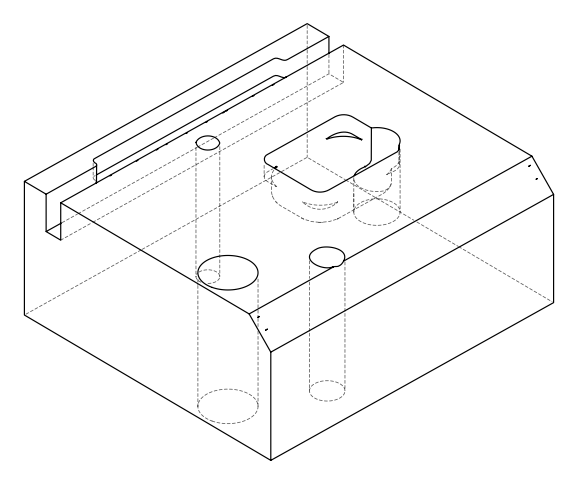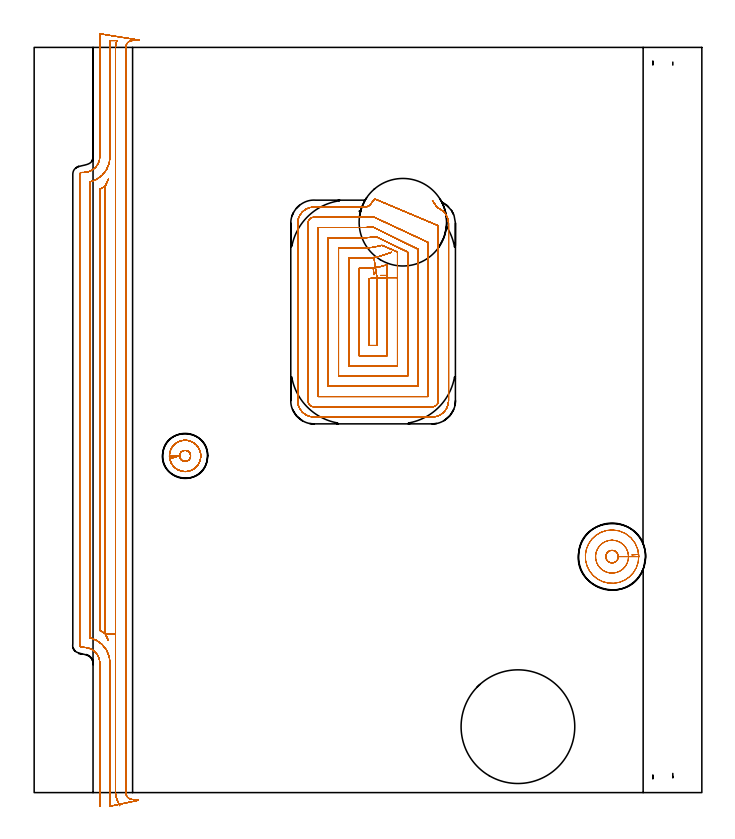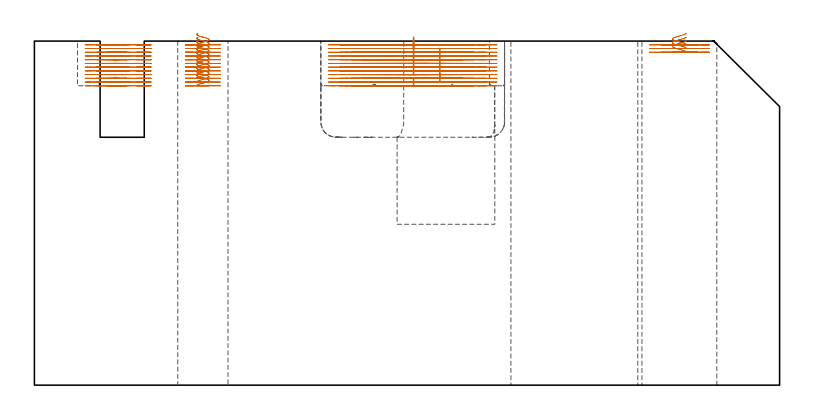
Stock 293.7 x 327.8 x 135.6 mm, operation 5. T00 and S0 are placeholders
(PLAN: 17 operations, 15 tool changes, 131.6 min)
(1 INDEXABLE_INSERT_DRILL_THROUGH_HOLE_FROM_SOLID | STEP1HOLE | NXT0302_038 | 0.56 min | 266182 mm3)
(2 INDEXABLE_INSERT_DRILL_BLIND_HOLE_FROM_SOLID | STEP1POCKET | NXT0302_021 | 0.3 min | 35270 mm3)
(3 DRILL_TO_ENLARGE_BLIND_HOLE | STEP1POCKET | UGT0301_384 | 0.3 min | 48747 mm3)
(4 AREA_MILL | FG_CHAMFER_SURFACE | UGT0205_001 | 26.49 min | 109103 mm3)
(5 MILL_OPEN_POCKET | POCKET_OPEN | UGT0201_014 | Follow Part, ap 1.5, ae 75% | 89.9 min | 258821 mm3)
(6 MILL_RECTANGULAR_POCKET | POCKET_RECTANGULAR_STRAIGHT | UGT0201_021 | Follow Part, ap 12.5, ae 75% | 1.51 min | 114000 mm3)
(7 MILL_RECTANGULAR_SLOT | SLOT_RECTANGULAR | NXT0201_012 | Follow Part, ap 4, ae 75% | 8.81 min | 115788 mm3)
(8 SPOT_DRILL | STEP1HOLE_1 | NXT0321_9005460120000 | 0.05 min | 0 mm3)
(9 SPOT_DRILL_1 | STEP1HOLE_2 | NXT0321_9005460120000 | 0.05 min | 0 mm3)
(10 DRILL_BLIND_HOLE_INTO_CENTER | STEP1HOLE_1 | UGT0301_196 | 0.06 min | 0 mm3)
(11 GUN_DRILL_THROUGH_HOLE | STEP1HOLE_1 | UGT0307_003 | 0.62 min | 4501 mm3)
(12 SPADE_DRILL_TO_ENLARGE_THROUGH_HOLE | STEP1HOLE_1 | UGT0306_009 | 0.57 min | 27172 mm3)
(13 DRILL_TO_ENLARGE_THROUGH_HOLE | STEP1HOLE_1 | UGT0301_394 | 0.59 min | 48967 mm3)
(14 DRILL_BLIND_HOLE_INTO_CENTER_1 | STEP1HOLE_2 | NXT0301_023 | 0.04 min | 0 mm3)
(15 GUN_DRILL_THROUGH_HOLE_1 | STEP1HOLE_2 | UGT0307_001 | 0.6 min | 2278 mm3)
(16 SPADE_DRILL_TO_ENLARGE_THROUGH_HOLE_1 | STEP1HOLE_2 | UGT0306_003 | 0.57 min | 12186 mm3)
(17 DRILL_TO_ENLARGE_THROUGH_HOLE_1 | STEP1HOLE_2 | UGT0301_264 | 0.58 min | 21822 mm3)
(TOOL NXT0302_038 | Index. Insert Drill 50mm [880-D5000L50-04] | D50 PA176 FL200 Z2)
(TOOL NXT0302_021 | Index. Insert Drill 25mm [880-D2500L25-05] | D25 PA176 FL125 Z2)
(TOOL UGT0301_384 | Twist Drill Flat Bottom 38.5 mm | D38.5 PA180 FL175 Z2)
(TOOL UGT0205_001 | Chamfer Mill 20 x 3 x 45 deg. | D20 FL50 Z2)
(TOOL UGT0201_014 | End mill 6 mm | D6 FL24 Z4)
(TOOL UGT0201_021 | End Mill 50 mm R6 | D50 R6 FL50 Z4)
(TOOL NXT0201_012 | ENDMILL 16mm [2P460-1600-NA 1630] | D16 FL38 Z6)
(TOOL NXT0321_9005460120000 | NC Spot Drill, 142deg, 12mm, Carbide, Uncoated | D12 PA142 FL30 Z2)
(TOOL UGT0301_196 | Twist Drill 7.7 mm | D7.7 PA118 FL73 Z2)
(TOOL UGT0307_003 | Gun Drill 7 mm | D7 PA130 FL24 Z1)
(TOOL UGT0306_009 | Spade Drill 18.5mm | D18.5 PA132 FL10 Z2)
(TOOL UGT0301_394 | Twist Drill 29.5 mm | D29.5 PA118 FL165 Z2)
(TOOL NXT0301_023 | Carbide Drill 5.2mm [860.1-0520-016A1-MM 2214] | D5.2 PA140 FL28 Z2)
(TOOL UGT0307_001 | Gun Drill 5 mm | D5 PA130 FL24 Z1)
(TOOL UGT0306_003 | Spade Drill 12.5mm | D12.5 PA132 FL10 Z2)
(TOOL UGT0301_264 | Twist Drill 19.8 mm | D19.8 PA118 FL140 Z2)
(OP 5 MILL_OPEN_POCKET, part 1 of 2)
G17 G21 G94 G90
T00 M6
G54
G17 G0 G90 X37.626 Y-5.75 S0 M3
G43 Z145.6 H0
Z134.133
G94 G1 X36.426 Y-3. F250.
G2 X35.8 Y0. R7.5 F500.
G1 Y69.848
X31.3
Y266.852
X32.633 Y269.794
X31.3 Y266.852
G2 X29. Y265.462 R16.
G1 Y71.238
G2 X31.3 Y69.848 R16.
G1 X32.633 Y66.906
X31.3 Y69.848
X35.8
Y327.8
G2 X36.426 Y330.8 R7.5
G1 X33.4
Y279.8
G2 X24.5 Y268.598 R11.5
G1 Y68.102
G2 X33.4 Y56.9 R11.5
G1 Y-3.
Y-6. F250.
X45.847 Y-3.393
X42.877 Y-2.97
G2 X40.3 Y0. R3. F500.
G1 Y327.8
G2 X43.055 Y330.79 R3.
G1 X46.045 Y331.035 F250.
X28.9 Y333.8
Y330.8
Y279.8 F500.
G2 X21.9 Y272.8 R7.
G1 X21.
G3 X20. Y271.8 R1.
G1 Y64.9
G3 X21. Y63.9 R1.
G1 X21.9
G2 X28.9 Y56.9 R7.
G1 Y-3.
Y-6. F250.
G0 X37.626 Y-5.75 Z132.667
G1 X36.426 Y-3.
G2 X35.8 Y0. R7.5 F500.
G1 Y69.848
X31.3
Y266.852
X32.633 Y269.794
X31.3 Y266.852
G2 X29. Y265.462 R16.
G1 Y71.238
G2 X31.3 Y69.848 R16.
G1 X32.633 Y66.906
X31.3 Y69.848
X35.8
Y327.8
G2 X36.426 Y330.8 R7.5
G1 X33.4
Y279.8
G2 X24.5 Y268.598 R11.5
G1 Y68.102
G2 X33.4 Y56.9 R11.5
G1 Y-3.
Y-6. F250.
X45.847 Y-3.393
X42.877 Y-2.97
G2 X40.3 Y0. R3. F500.
G1 Y327.8
G2 X43.055 Y330.79 R3.
G1 X46.045 Y331.035 F250.
X28.9 Y333.8
Y330.8
Y279.8 F500.
G2 X21.9 Y272.8 R7.
G1 X21.
G3 X20. Y271.8 R1.
G1 Y64.9
G3 X21. Y63.9 R1.
G1 X21.9
G2 X28.9 Y56.9 R7.
G1 Y-3.
Y-6. F250.
G0 X37.626 Y-5.75 Z131.2
G1 X36.426 Y-3.
G2 X35.8 Y0. R7.5 F500.
G1 Y69.848
X31.3
Y266.852
X32.633 Y269.794
X31.3 Y266.852
G2 X29. Y265.462 R16.
G1 Y71.238
G2 X31.3 Y69.848 R16.
G1 X32.633 Y66.906
X31.3 Y69.848
X35.8
Y327.8
G2 X36.426 Y330.8 R7.5
G1 X33.4
Y279.8
G2 X24.5 Y268.598 R11.5
G1 Y68.102
G2 X33.4 Y56.9 R11.5
G1 Y-3.
Y-6. F250.
X45.847 Y-3.393
X42.877 Y-2.97
G2 X40.3 Y0. R3. F500.
G1 Y327.8
G2 X43.055 Y330.79 R3.
G1 X46.045 Y331.035 F250.
X28.9 Y333.8
Y330.8
Y279.8 F500.
G2 X21.9 Y272.8 R7.
G1 X21.
G3 X20. Y271.8 R1.
G1 Y64.9
G3 X21. Y63.9 R1.
G1 X21.9
G2 X28.9 Y56.9 R7.
G1 Y-3.
Y-6. F250.
G0 X37.626 Y-5.75 Z129.733
G1 X36.426 Y-3.
G2 X35.8 Y0. R7.5 F500.
G1 Y69.848
X31.3
Y266.852
X32.633 Y269.794
X31.3 Y266.852
G2 X29. Y265.462 R16.
G1 Y71.238
G2 X31.3 Y69.848 R16.
G1 X32.633 Y66.906
X31.3 Y69.848
X35.8
Y327.8
G2 X36.426 Y330.8 R7.5
G1 X33.4
Y279.8
G2 X24.5 Y268.598 R11.5
G1 Y68.102
G2 X33.4 Y56.9 R11.5
G1 Y-3.
Y-6. F250.
X45.847 Y-3.393
X42.877 Y-2.97
G2 X40.3 Y0. R3. F500.
G1 Y327.8
G2 X43.055 Y330.79 R3.
G1 X46.045 Y331.035 F250.
X28.9 Y333.8
Y330.8
Y279.8 F500.
G2 X21.9 Y272.8 R7.
G1 X21.
G3 X20. Y271.8 R1.
G1 Y64.9
G3 X21. Y63.9 R1.
G1 X21.9
G2 X28.9 Y56.9 R7.
G1 Y-3.
Y-6. F250.
G0 X37.626 Y-5.75 Z128.267
G1 X36.426 Y-3.
G2 X35.8 Y0. R7.5 F500.
G1 Y69.848
X31.3
Y266.852
X32.633 Y269.794
X31.3 Y266.852
G2 X29. Y265.462 R16.
G1 Y71.238
G2 X31.3 Y69.848 R16.
G1 X32.633 Y66.906
X31.3 Y69.848
X35.8
Y327.8
G2 X36.426 Y330.8 R7.5
G1 X33.4
Y279.8
G2 X24.5 Y268.598 R11.5
G1 Y68.102
G2 X33.4 Y56.9 R11.5
G1 Y-3.
Y-6. F250.
X45.847 Y-3.393
X42.877 Y-2.97
G2 X40.3 Y0. R3. F500.
G1 Y327.8
G2 X43.055 Y330.79 R3.
G1 X46.045 Y331.035 F250.
X28.9 Y333.8
Y330.8
Y279.8 F500.
G2 X21.9 Y272.8 R7.
G1 X21.
G3 X20. Y271.8 R1.
G1 Y64.9
G3 X21. Y63.9 R1.
G1 X21.9
G2 X28.9 Y56.9 R7.
G1 Y-3.
Y-6. F250.
G0 X37.626 Y-5.75 Z126.8
G1 X36.426 Y-3.
G2 X35.8 Y0. R7.5 F500.
G1 Y69.848
X31.3
Y266.852
X32.633 Y269.794
X31.3 Y266.852
G2 X29. Y265.462 R16.
G1 Y71.238
G2 X31.3 Y69.848 R16.
G1 X32.633 Y66.906
X31.3 Y69.848
X35.8
Y327.8
G2 X36.426 Y330.8 R7.5
G1 X33.4
Y279.8
G2 X24.5 Y268.598 R11.5
G1 Y68.102
G2 X33.4 Y56.9 R11.5
G1 Y-3.
Y-6. F250.
X45.847 Y-3.393
X42.877 Y-2.97
G2 X40.3 Y0. R3. F500.
G1 Y327.8
G2 X43.055 Y330.79 R3.
G1 X46.045 Y331.035 F250.
X28.9 Y333.8
Y330.8
Y279.8 F500.
G2 X21.9 Y272.8 R7.
G1 X21.
G3 X20. Y271.8 R1.
G1 Y64.9
G3 X21. Y63.9 R1.
G1 X21.9
G2 X28.9 Y56.9 R7.
G1 Y-3.
Y-6. F250.
G0 X37.626 Y-5.75 Z125.333
G1 X36.426 Y-3.
G2 X35.8 Y0. R7.5 F500.
G1 Y69.848
X31.3
Y266.852
X32.633 Y269.794
X31.3 Y266.852
G2 X29. Y265.462 R16.
G1 Y71.238
G2 X31.3 Y69.848 R16.
G1 X32.633 Y66.906
X31.3 Y69.848
X35.8
Y327.8
G2 X36.426 Y330.8 R7.5
G1 X33.4
Y279.8
G2 X24.5 Y268.598 R11.5
G1 Y68.102
G2 X33.4 Y56.9 R11.5
G1 Y-3.
Y-6. F250.
X45.847 Y-3.393
X42.877 Y-2.97
G2 X40.3 Y0. R3. F500.
G1 Y327.8
G2 X43.055 Y330.79 R3.
G1 X46.045 Y331.035 F250.
X28.9 Y333.8
Y330.8
Y279.8 F500.
G2 X21.9 Y272.8 R7.
G1 X21.
G3 X20. Y271.8 R1.
G1 Y64.9
G3 X21. Y63.9 R1.
G1 X21.9
G2 X28.9 Y56.9 R7.
G1 Y-3.
Y-6. F250.
G0 X37.626 Y-5.75 Z123.867
G1 X36.426 Y-3.
G2 X35.8 Y0. R7.5 F500.
G1 Y69.848
X31.3
Y266.852
X32.633 Y269.794
X31.3 Y266.852
G2 X29. Y265.462 R16.
G1 Y71.238
G2 X31.3 Y69.848 R16.
G1 X32.633 Y66.906
X31.3 Y69.848
X35.8
Y327.8
G2 X36.426 Y330.8 R7.5
G1 X33.4
Y279.8
G2 X24.5 Y268.598 R11.5
G1 Y68.102
G2 X33.4 Y56.9 R11.5
G1 Y-3.
Y-6. F250.
X45.847 Y-3.393
X42.877 Y-2.97
G2 X40.3 Y0. R3. F500.
G1 Y327.8
G2 X43.055 Y330.79 R3.
G1 X46.045 Y331.035 F250.
X28.9 Y333.8
Y330.8
Y279.8 F500.
G2 X21.9 Y272.8 R7.
G1 X21.
G3 X20. Y271.8 R1.
G1 Y64.9
G3 X21. Y63.9 R1.
G1 X21.9
G2 X28.9 Y56.9 R7.
G1 Y-3.
Y-6. F250.
G0 X37.626 Y-5.75 Z122.4
G1 X36.426 Y-3.
G2 X35.8 Y0. R7.5 F500.
G1 Y69.848
X31.3
Y266.852
X32.633 Y269.794
X31.3 Y266.852
G2 X29. Y265.462 R16.
G1 Y71.238
G2 X31.3 Y69.848 R16.
G1 X32.633 Y66.906
X31.3 Y69.848
X35.8
Y327.8
G2 X36.426 Y330.8 R7.5
G1 X33.4
Y279.8
G2 X24.5 Y268.598 R11.5
G1 Y68.102
G2 X33.4 Y56.9 R11.5
G1 Y-3.
Y-6. F250.
X45.847 Y-3.393
X42.877 Y-2.97
G2 X40.3 Y0. R3. F500.
G1 Y327.8
G2 X43.055 Y330.79 R3.
G1 X46.045 Y331.035 F250.
X28.9 Y333.8
Y330.8
Y279.8 F500.
G2 X21.9 Y272.8 R7.
G1 X21.
G3 X20. Y271.8 R1.
G1 Y64.9
G3 X21. Y63.9 R1.
G1 X21.9
G2 X28.9 Y56.9 R7.
G1 Y-3.
Y-6. F250.
G0 X37.626 Y-5.75 Z120.933
G1 X36.426 Y-3.
G2 X35.8 Y0. R7.5 F500.
G1 Y69.848
X31.3
Y266.852
X32.633 Y269.794
X31.3 Y266.852
G2 X29. Y265.462 R16.
G1 Y71.238
G2 X31.3 Y69.848 R16.
G1 X32.633 Y66.906
X31.3 Y69.848
X35.8
Y327.8
G2 X36.426 Y330.8 R7.5
G1 X33.4
Y279.8
G2 X24.5 Y268.598 R11.5
G1 Y68.102
G2 X33.4 Y56.9 R11.5
G1 Y-3.
Y-6. F250.
X45.847 Y-3.393
X42.877 Y-2.97
G2 X40.3 Y0. R3. F500.
G1 Y327.8
G2 X43.055 Y330.79 R3.
G1 X46.045 Y331.035 F250.
X28.9 Y333.8
Y330.8
Y279.8 F500.
G2 X21.9 Y272.8 R7.
G1 X21.
G3 X20. Y271.8 R1.
G1 Y64.9
G3 X21. Y63.9 R1.
G1 X21.9
G2 X28.9 Y56.9 R7.
G1 Y-3.
Y-6. F250.
G0 X37.626 Y-5.75 Z119.467
G1 X36.426 Y-3.
G2 X35.8 Y0. R7.5 F500.
G1 Y69.848
X31.3
Y266.852
X32.633 Y269.794
X31.3 Y266.852
G2 X29. Y265.462 R16.
G1 Y71.238
G2 X31.3 Y69.848 R16.
G1 X32.633 Y66.906
X31.3 Y69.848
X35.8
Y327.8
G2 X36.426 Y330.8 R7.5
G1 X33.4
Y279.8
G2 X24.5 Y268.598 R11.5
G1 Y68.102
G2 X33.4 Y56.9 R11.5
G1 Y-3.
Y-6. F250.
X45.847 Y-3.393
X42.877 Y-2.97
G2 X40.3 Y0. R3. F500.
G1 Y327.8
G2 X43.055 Y330.79 R3.
G1 X46.045 Y331.035 F250.
X28.9 Y333.8
Y330.8
Y279.8 F500.
G2 X21.9 Y272.8 R7.
G1 X21.
G3 X20. Y271.8 R1.
G1 Y64.9
G3 X21. Y63.9 R1.
G1 X21.9
G2 X28.9 Y56.9 R7.
G1 Y-3.
Y-6. F250.
G0 X37.626 Y-5.75 Z118.
G1 X36.426 Y-3.
G2 X35.8 Y0. R7.5 F500.
G1 Y69.848
X31.3
Y266.852
X32.633 Y269.794
X31.3 Y266.852
G2 X29. Y265.462 R16.
G1 Y71.238
G2 X31.3 Y69.848 R16.
G1 X32.633 Y66.906
X31.3 Y69.848
X35.8
Y327.8
G2 X36.426 Y330.8 R7.5
G1 X33.4
Y279.8
G2 X24.5 Y268.598 R11.5
G1 Y68.102
G2 X33.4 Y56.9 R11.5
G1 Y-3.
Y-6. F250.
X45.847 Y-3.393
X42.877 Y-2.97
G2 X40.3 Y0. R3. F500.
G1 Y327.8
G2 X43.055 Y330.79 R3.
G1 X46.045 Y331.035 F250.
X28.9 Y333.8
Y330.8
Y279.8 F500.
G2 X21.9 Y272.8 R7.
G1 X21.
G3 X20. Y271.8 R1.
G1 Y64.9
G3 X21. Y63.9 R1.
G1 X21.9
G2 X28.9 Y56.9 R7.
G1 Y-3.
Y-6. F250.
G0 Z145.6
X64.492 Y149.546
Z138.6
G1 X64.35 Y149.368 Z138.539
X64.114 Y148.864 Z138.39
X64. Y148.319 Z138.241
Y147.881 Z138.123
X64.114 Y147.336 Z137.974
X64.35 Y146.832 Z137.825
X64.696 Y146.396 Z137.676
X65.132 Y146.05 Z137.527
X65.636 Y145.814 Z137.378
X66.181 Y145.7 Z137.229
X66.4 Z137.17
X66.619 Z137.111
X67.164 Y145.814 Z136.962
X67.668 Y146.05 Z136.813
X68.104 Y146.396 Z136.664
X68.45 Y146.832 Z136.515
X68.686 Y147.336 Z136.366
X68.8 Y147.881 Z136.216
Y148.319 Z136.099
X68.686 Y148.864 Z135.95
X68.45 Y149.368 Z135.801
X68.104 Y149.804 Z135.652
X67.668 Y150.15 Z135.502
X67.164 Y150.386 Z135.353
X66.619 Y150.5 Z135.204
X66.181 Z135.087
X65.636 Y150.386 Z134.938
X65.132 Y150.15 Z134.788
X64.696 Y149.804 Z134.639
X64.35 Y149.368 Z134.49
X64.114 Y148.864 Z134.341
X64. Y148.319 Z134.192
Y148.1 Z134.133
G3 X66.4 Y145.7 R2.4 F500.
X64. Y148.1 R-2.4
G1 X59.5
G3 X66.4 Y141.2 R6.9
X59.5 Y148.1 R-6.9
X59.572 Y147.103 R6.9
G1 X62.541 Y147.537 F250.
G0 X64.492 Y149.546 Z137.133
G1 X64.35 Y149.368 Z137.072
X64.114 Y148.864 Z136.923
X64. Y148.319 Z136.774
Y147.881 Z136.657
X64.114 Y147.336 Z136.507
X64.35 Y146.832 Z136.358
X64.696 Y146.396 Z136.209
X65.132 Y146.05 Z136.06
X65.636 Y145.814 Z135.911
X66.181 Y145.7 Z135.762
X66.4 Z135.703
X66.619 Z135.644
X67.164 Y145.814 Z135.495
X67.668 Y146.05 Z135.346
X68.104 Y146.396 Z135.197
X68.45 Y146.832 Z135.048
X68.686 Y147.336 Z134.899
X68.8 Y147.881 Z134.75
Y148.319 Z134.632
X68.686 Y148.864 Z134.483
X68.45 Y149.368 Z134.334
X68.104 Y149.804 Z134.185
X67.668 Y150.15 Z134.036
X67.164 Y150.386 Z133.887
X66.619 Y150.5 Z133.738
X66.181 Z133.62
X65.636 Y150.386 Z133.471
X65.132 Y150.15 Z133.322
X64.696 Y149.804 Z133.173
X64.35 Y149.368 Z133.024
X64.114 Y148.864 Z132.874
X64. Y148.319 Z132.725
Y148.1 Z132.667
G3 X66.4 Y145.7 R2.4 F500.
X64. Y148.1 R-2.4
G1 X59.5
G3 X66.4 Y141.2 R6.9
X59.5 Y148.1 R-6.9
X59.572 Y147.103 R6.9
G1 X62.541 Y147.537 F250.
G0 X64.492 Y149.546 Z135.667
G1 X64.35 Y149.368 Z135.606
X64.114 Y148.864 Z135.457
X64. Y148.319 Z135.308
Y148.1 Z135.249
Y147.881 Z135.19
X64.114 Y147.336 Z135.041
X64.35 Y146.832 Z134.892
X64.696 Y146.396 Z134.743
X65.132 Y146.05 Z134.593
X65.636 Y145.814 Z134.444
X66.181 Y145.7 Z134.295
X66.4 Z134.237
X66.619 Z134.178
X67.164 Y145.814 Z134.029
X67.668 Y146.05 Z133.88
X68.104 Y146.396 Z133.73
X68.45 Y146.832 Z133.581
X68.686 Y147.336 Z133.432
X68.8 Y147.881 Z133.283
Y148.319 Z133.166
X68.686 Y148.864 Z133.016
X68.45 Y149.368 Z132.867
X68.104 Y149.804 Z132.718
X67.668 Y150.15 Z132.569
X67.164 Y150.386 Z132.42
X66.619 Y150.5 Z132.271
X66.181 Z132.153
X65.636 Y150.386 Z132.004
X65.132 Y150.15 Z131.855
X64.696 Y149.804 Z131.706
X64.35 Y149.368 Z131.557
X64.114 Y148.864 Z131.408
X64. Y148.319 Z131.259
Y148.1 Z131.2
G3 X66.4 Y145.7 R2.4 F500.
X64. Y148.1 R-2.4
G1 X59.5
G3 X66.4 Y141.2 R6.9
X59.5 Y148.1 R-6.9
X59.572 Y147.103 R6.9
G1 X62.541 Y147.537 F250.
G0 X64.492 Y149.546 Z134.2
G1 X64.35 Y149.368 Z134.139
X64.114 Y148.864 Z133.99
X64. Y148.319 Z133.841
Y147.881 Z133.723
X64.114 Y147.336 Z133.574
X64.35 Y146.832 Z133.425
X64.696 Y146.396 Z133.276
X65.132 Y146.05 Z133.127
X65.636 Y145.814 Z132.978
X66.181 Y145.7 Z132.829
X66.4 Z132.77
X66.619 Z132.711
X67.164 Y145.814 Z132.562
X67.668 Y146.05 Z132.413
X68.104 Y146.396 Z132.264
X68.45 Y146.832 Z132.115
X68.686 Y147.336 Z131.966
X68.8 Y147.881 Z131.816
Y148.319 Z131.699
X68.686 Y148.864 Z131.55
X68.45 Y149.368 Z131.401
X68.104 Y149.804 Z131.252
X67.668 Y150.15 Z131.102
X67.164 Y150.386 Z130.953
X66.619 Y150.5 Z130.804
X66.181 Z130.687
X65.636 Y150.386 Z130.538
X65.132 Y150.15 Z130.388
X64.696 Y149.804 Z130.239
X64.35 Y149.368 Z130.09
X64.114 Y148.864 Z129.941
X64. Y148.319 Z129.792
Y148.1 Z129.733
G3 X66.4 Y145.7 R2.4 F500.
X64. Y148.1 R-2.4
G1 X59.5
G3 X66.4 Y141.2 R6.9
X59.5 Y148.1 R-6.9
X59.572 Y147.103 R6.9
G1 X62.541 Y147.537 F250.
G0 X64.492 Y149.546 Z132.733
G1 X64.35 Y149.368 Z132.672
X64.114 Y148.864 Z132.523
X64. Y148.319 Z132.374
Y147.881 Z132.257
X64.114 Y147.336 Z132.108
X64.35 Y146.832 Z131.958
X64.696 Y146.396 Z131.809
X65.132 Y146.05 Z131.66
X65.636 Y145.814 Z131.511
X66.181 Y145.7 Z131.362
X66.4 Z131.303
X66.619 Z131.244
X67.164 Y145.814 Z131.095
X67.668 Y146.05 Z130.946
X68.104 Y146.396 Z130.797
X68.45 Y146.832 Z130.648
X68.686 Y147.336 Z130.499
X68.8 Y147.881 Z130.35
Y148.319 Z130.232
X68.686 Y148.864 Z130.083
X68.45 Y149.368 Z129.934
X68.104 Y149.804 Z129.785
X67.668 Y150.15 Z129.636
X67.164 Y150.386 Z129.487
X66.619 Y150.5 Z129.338
X66.181 Z129.22
X65.636 Y150.386 Z129.071
X65.132 Y150.15 Z128.922
X64.696 Y149.804 Z128.773
X64.35 Y149.368 Z128.624
X64.114 Y148.864 Z128.474
X64. Y148.319 Z128.325
Y148.1 Z128.267
G3 X66.4 Y145.7 R2.4 F500.
X64. Y148.1 R-2.4
G1 X59.5
G3 X66.4 Y141.2 R6.9
X59.5 Y148.1 R-6.9
X59.572 Y147.103 R6.9
G1 X62.541 Y147.537 F250.
G0 X64.492 Y149.546 Z131.267
G1 X64.35 Y149.368 Z131.206
X64.114 Y148.864 Z131.057
X64. Y148.319 Z130.907
Y147.881 Z130.79
X64.114 Y147.336 Z130.641
X64.35 Y146.832 Z130.492
X64.696 Y146.396 Z130.343
X65.132 Y146.05 Z130.194
X65.636 Y145.814 Z130.044
X66.181 Y145.7 Z129.895
X66.4 Z129.837
X66.619 Z129.778
X67.164 Y145.814 Z129.629
X67.668 Y146.05 Z129.48
X68.104 Y146.396 Z129.33
X68.45 Y146.832 Z129.181
X68.686 Y147.336 Z129.032
X68.8 Y147.881 Z128.883
Y148.319 Z128.766
X68.686 Y148.864 Z128.616
X68.45 Y149.368 Z128.467
X68.104 Y149.804 Z128.318
X67.668 Y150.15 Z128.169
X67.164 Y150.386 Z128.02
X66.619 Y150.5 Z127.871
X66.181 Z127.753
X65.636 Y150.386 Z127.604
X65.132 Y150.15 Z127.455
X64.696 Y149.804 Z127.306
X64.35 Y149.368 Z127.157
X64.114 Y148.864 Z127.008
X64. Y148.319 Z126.859
Y148.1 Z126.8
G3 X66.4 Y145.7 R2.4 F500.
X64. Y148.1 R-2.4
G1 X59.5
G3 X66.4 Y141.2 R6.9
X59.5 Y148.1 R-6.9
X59.572 Y147.103 R6.9
G1 X62.541 Y147.537 F250.
G0 X64.492 Y149.546 Z129.8
G1 X64.35 Y149.368 Z129.739
X64.114 Y148.864 Z129.59
X64. Y148.319 Z129.441
Y147.881 Z129.323
X64.114 Y147.336 Z129.174
X64.35 Y146.832 Z129.025
X64.696 Y146.396 Z128.876
X65.132 Y146.05 Z128.727
X65.636 Y145.814 Z128.578
X66.181 Y145.7 Z128.429
X66.4 Z128.37
X66.619 Z128.311
X67.164 Y145.814 Z128.162
X67.668 Y146.05 Z128.013
X68.104 Y146.396 Z127.864
X68.45 Y146.832 Z127.715
X68.686 Y147.336 Z127.566
X68.8 Y147.881 Z127.416
Y148.319 Z127.299
X68.686 Y148.864 Z127.15
X68.45 Y149.368 Z127.001
X68.104 Y149.804 Z126.852
X67.668 Y150.15 Z126.702
X67.164 Y150.386 Z126.553
X66.619 Y150.5 Z126.404
X66.181 Z126.287
X65.636 Y150.386 Z126.138
X65.132 Y150.15 Z125.989
X64.696 Y149.804 Z125.839
X64.35 Y149.368 Z125.69
X64.114 Y148.864 Z125.541
X64. Y148.319 Z125.392
Y148.1 Z125.333
G3 X66.4 Y145.7 R2.4 F500.
X64. Y148.1 R-2.4
G1 X59.5
G3 X66.4 Y141.2 R6.9
X59.5 Y148.1 R-6.9
X59.572 Y147.103 R6.9
G1 X62.541 Y147.537 F250.
G0 X64.492 Y149.546 Z128.333
G1 X64.35 Y149.368 Z128.272
X64.114 Y148.864 Z128.123
X64. Y148.319 Z127.974
Y147.881 Z127.857
X64.114 Y147.336 Z127.708
X64.35 Y146.832 Z127.558
X64.696 Y146.396 Z127.409
X65.132 Y146.05 Z127.26
X65.636 Y145.814 Z127.111
X66.181 Y145.7 Z126.962
X66.4 Z126.903
X66.619 Z126.844
X67.164 Y145.814 Z126.695
X67.668 Y146.05 Z126.546
X68.104 Y146.396 Z126.397
X68.45 Y146.832 Z126.248
X68.686 Y147.336 Z126.099
X68.8 Y147.881 Z125.95
Y148.319 Z125.832
X68.686 Y148.864 Z125.683
X68.45 Y149.368 Z125.534
X68.104 Y149.804 Z125.385
X67.668 Y150.15 Z125.236
X67.164 Y150.386 Z125.087
X66.619 Y150.5 Z124.938
X66.181 Z124.82
X65.636 Y150.386 Z124.671
X65.132 Y150.15 Z124.522
X64.696 Y149.804 Z124.373
X64.35 Y149.368 Z124.224
X64.114 Y148.864 Z124.075
X64. Y148.319 Z123.925
Y148.1 Z123.867
G3 X66.4 Y145.7 R2.4 F500.
X64. Y148.1 R-2.4
G1 X59.5
G3 X66.4 Y141.2 R6.9
X59.5 Y148.1 R-6.9
X59.572 Y147.103 R6.9
G1 X62.541 Y147.537 F250.
G0 X64.492 Y149.546 Z126.867
G1 X64.35 Y149.368 Z126.806
X64.114 Y148.864 Z126.657
X64. Y148.319 Z126.508
Y147.881 Z126.39
X64.114 Y147.336 Z126.241
X64.35 Y146.832 Z126.092
X64.696 Y146.396 Z125.943
X65.132 Y146.05 Z125.794
X65.636 Y145.814 Z125.644
X66.181 Y145.7 Z125.495
X66.4 Z125.437
X66.619 Z125.378
X67.164 Y145.814 Z125.229
X67.668 Y146.05 Z125.08
X68.104 Y146.396 Z124.93
X68.45 Y146.832 Z124.781
X68.686 Y147.336 Z124.632
X68.8 Y147.881 Z124.483
Y148.319 Z124.366
X68.686 Y148.864 Z124.216
X68.45 Y149.368 Z124.067
X68.104 Y149.804 Z123.918
X67.668 Y150.15 Z123.769
X67.164 Y150.386 Z123.62
X66.619 Y150.5 Z123.471
X66.181 Z123.353
X65.636 Y150.386 Z123.204
X65.132 Y150.15 Z123.055
X64.696 Y149.804 Z122.906
X64.35 Y149.368 Z122.757
X64.114 Y148.864 Z122.608
X64. Y148.319 Z122.459
Y148.1 Z122.4
G3 X66.4 Y145.7 R2.4 F500.
X64. Y148.1 R-2.4
G1 X59.5
G3 X66.4 Y141.2 R6.9
X59.5 Y148.1 R-6.9
X59.572 Y147.103 R6.9
G1 X62.541 Y147.537 F250.
G0 X64.492 Y149.546 Z125.4
G1 X64.35 Y149.368 Z125.339
X64.114 Y148.864 Z125.19
X64. Y148.319 Z125.041
Y147.881 Z124.923
X64.114 Y147.336 Z124.774
X64.35 Y146.832 Z124.625
X64.696 Y146.396 Z124.476
X65.132 Y146.05 Z124.327
X65.636 Y145.814 Z124.178
X66.181 Y145.7 Z124.029
X66.4 Z123.97
X66.619 Z123.911
X67.164 Y145.814 Z123.762
X67.668 Y146.05 Z123.613
X68.104 Y146.396 Z123.464
X68.45 Y146.832 Z123.315
X68.686 Y147.336 Z123.166
X68.8 Y147.881 Z123.016
Y148.319 Z122.899
X68.686 Y148.864 Z122.75
X68.45 Y149.368 Z122.601
X68.104 Y149.804 Z122.452
X67.668 Y150.15 Z122.302
X67.164 Y150.386 Z122.153
X66.619 Y150.5 Z122.004
X66.181 Z121.887
X65.636 Y150.386 Z121.738
X65.132 Y150.15 Z121.589
X64.696 Y149.804 Z121.439
X64.35 Y149.368 Z121.29
X64.114 Y148.864 Z121.141
X64. Y148.319 Z120.992
Y148.1 Z120.933
G3 X66.4 Y145.7 R2.4 F500.
X64. Y148.1 R-2.4
G1 X59.5
G3 X66.4 Y141.2 R6.9
X59.5 Y148.1 R-6.9
X59.572 Y147.103 R6.9
G1 X62.541 Y147.537 F250.
G0 X64.492 Y149.546 Z123.933
G1 X64.35 Y149.368 Z123.872
X64.114 Y148.864 Z123.723
X64. Y148.319 Z123.574
Y147.881 Z123.457
X64.114 Y147.336 Z123.308
X64.35 Y146.832 Z123.158
X64.696 Y146.396 Z123.009
X65.132 Y146.05 Z122.86
X65.636 Y145.814 Z122.711
X66.181 Y145.7 Z122.562
X66.4 Z122.503
X66.619 Z122.444
X67.164 Y145.814 Z122.295
X67.668 Y146.05 Z122.146
X68.104 Y146.396 Z121.997
X68.45 Y146.832 Z121.848
X68.686 Y147.336 Z121.699
X68.8 Y147.881 Z121.55
Y148.319 Z121.432
X68.686 Y148.864 Z121.283
X68.45 Y149.368 Z121.134
X68.104 Y149.804 Z120.985
X67.668 Y150.15 Z120.836
X67.164 Y150.386 Z120.687
X66.619 Y150.5 Z120.538
X66.181 Z120.42
X65.636 Y150.386 Z120.271
X65.132 Y150.15 Z120.122
X64.696 Y149.804 Z119.973
X64.35 Y149.368 Z119.824
X64.114 Y148.864 Z119.675
X64. Y148.319 Z119.525
Y148.1 Z119.467
G3 X66.4 Y145.7 R2.4 F500.
X64. Y148.1 R-2.4
G1 X59.5
G3 X66.4 Y141.2 R6.9
X59.5 Y148.1 R-6.9
X59.572 Y147.103 R6.9
G1 X62.541 Y147.537 F250.
G0 X64.492 Y149.546 Z122.467
G1 X64.35 Y149.368 Z122.406
X64.114 Y148.864 Z122.257
X64. Y148.319 Z122.108
Y147.881 Z121.99
X64.114 Y147.336 Z121.841
X64.35 Y146.832 Z121.692
X64.696 Y146.396 Z121.543
X65.132 Y146.05 Z121.394
X65.636 Y145.814 Z121.244
X66.181 Y145.7 Z121.095
X66.4 Z121.037
X66.619 Z120.978
X67.164 Y145.814 Z120.829
X67.668 Y146.05 Z120.68
X68.104 Y146.396 Z120.53
X68.45 Y146.832 Z120.381
X68.686 Y147.336 Z120.232
X68.8 Y147.881 Z120.083
Y148.319 Z119.966
X68.686 Y148.864 Z119.817
X68.45 Y149.368 Z119.667
X68.104 Y149.804 Z119.518
X67.668 Y150.15 Z119.369
X67.164 Y150.386 Z119.22
X66.619 Y150.5 Z119.071
X66.181 Z118.953
X65.636 Y150.386 Z118.804
X65.132 Y150.15 Z118.655
X64.696 Y149.804 Z118.506
X64.35 Y149.368 Z118.357
X64.114 Y148.864 Z118.208
X64. Y148.319 Z118.059
Y148.1 Z118.
G3 X66.4 Y145.7 R2.4 F500.
X64. Y148.1 R-2.4
G1 X59.5
G3 X66.4 Y141.2 R6.9
X59.5 Y148.1 R-6.9
X59.572 Y147.103 R6.9
G1 X62.541 Y147.537 F250.
G0 Z145.6
X157.184 Y237.7
Z134.133
G1 X154.368 Y236.665
G2 X145.573 Y235.1 R25.5 F500.
G1 X138.4
Y187.7
X159.8
Y234.832
Y237.832 F250.
X153.001 Y240.73 F500.
X150.071 Y240.087 F250.
G2 X145.573 Y239.6 R21. F500.
G1 X133.9
Y183.2
X164.3
Y234.79
Y237.79 F250.
X150.378 Y244.533 F500.
X147.396 Y244.201 F250.
G2 X145.573 Y244.1 R16.5 F500.
G1 X129.4
Y178.7
X168.8
Y236.054
Y239.054 F250.
X149.111 Y248.748 F500.
X146.114 Y248.612 F250.
G2 X145.573 Y248.6 R12. F500.
G1 X124.9
Y174.2
X173.3
Y239.034
Y242.034 F250.
X149.098 Y253.332 F500.
X146.105 Y253.119 F250.
G2 X145.573 Y253.1 R7.5 F500.
G1 X123.1
G3 X120.4 Y250.4 R2.7
G1 Y172.4
G3 X123.1 Y169.7 R2.7
G1 X175.1
G3 X177.8 Y172.4 R2.7
G1 Y246.356
Y249.356 F250.
X149.776 Y261.172 F500.
X147.961 Y258.784 F250.
G2 X145.573 Y257.6 R3. F500.
G1 X123.1
G3 X115.9 Y250.4 R7.2
G1 Y172.4
G3 X123.1 Y165.2 R7.2
G1 X175.1
G3 X182.3 Y172.4 R7.2
G1 Y250.4
G3 X178.086 Y256.952 R7.2
G2 X176.847 Y257.998 R3.
G1 X175.164 Y260.481 F250.
G0 X149.436 Y235.394 Z137.133
G1 Z134.133
X150.8 Y226.498
G2 X147.4 Y226.148 R34.5 F500.
G1 Y196.7
X150.8
Y226.498
X150.118 Y230.946
G2 X145.573 Y230.6 R30.
G1 X142.9
Y192.2
X155.3
Y232.221
G2 X150.118 Y230.946 R30.
X149.127 Y230.811 R30.
G1 X149.483 Y227.832 F250.
G0 Z145.6
X157.186 Y237.701
Z132.667
G1 X154.37 Y236.666
G2 X145.573 Y235.1 R25.5 F500.
G1 X138.4
Y187.7
X159.8
Y234.833
Y237.833 F250.
X153.004 Y240.731 F500.
X150.074 Y240.088 F250.
G2 X145.573 Y239.6 R21. F500.
G1 X133.9
Y183.2
X164.3
Y234.79
Y237.79 F250.
X150.378 Y244.533 F500.
X147.396 Y244.201 F250.
G2 X145.573 Y244.1 R16.5 F500.
G1 X129.4
Y178.7
X168.8
Y236.054
Y239.054 F250.
X149.111 Y248.748 F500.
X146.114 Y248.612 F250.
G2 X145.573 Y248.6 R12. F500.
G1 X124.9
Y174.2
X173.3
Y239.034
Y242.034 F250.
X149.098 Y253.332 F500.
X146.105 Y253.119 F250.
G2 X145.573 Y253.1 R7.5 F500.
G1 X123.1
G3 X120.4 Y250.4 R2.7
G1 Y172.4
G3 X123.1 Y169.7 R2.7
G1 X175.1
G3 X177.8 Y172.4 R2.7
G1 Y246.355
Y249.355 F250.
X149.776 Y261.172 F500.
X147.961 Y258.784 F250.
G2 X145.573 Y257.6 R3. F500.
G1 X123.1
G3 X115.9 Y250.4 R7.2
G1 Y172.4
G3 X123.1 Y165.2 R7.2
G1 X175.1
G3 X182.3 Y172.4 R7.2
G1 Y250.4
G3 X178.086 Y256.952 R7.2
G2 X176.843 Y258.004 R3.
G1 X175.166 Y260.49 F250.
G0 X149.436 Y235.394 Z135.667
G1 Z132.667
X150.8 Y226.498
G2 X147.4 Y226.148 R34.5 F500.
G1 Y196.7
X150.8
Y226.498
X150.118 Y230.946
G2 X145.573 Y230.6 R30.
G1 X142.9
Y192.2
X155.3
Y232.221
G2 X150.118 Y230.946 R30.
X149.127 Y230.811 R30.
G1 X149.483 Y227.832 F250.
G0 Z145.6
X157.186 Y237.701
Z131.2
G1 X154.37 Y236.666
G2 X145.573 Y235.1 R25.5 F500.
G1 X138.4
Y187.7
X159.8
Y234.834
Y237.834 F250.
X153.004 Y240.731 F500.
X150.074 Y240.088 F250.
G2 X145.573 Y239.6 R21. F500.
G1 X133.9
Y183.2
X164.3
Y234.792
Y237.792 F250.
X150.378 Y244.533 F500.
X147.396 Y244.201 F250.
G2 X145.573 Y244.1 R16.5 F500.
G1 X129.4
Y178.7
X168.8
Y236.056
Y239.056 F250.
X149.111 Y248.748 F500.
X146.114 Y248.612 F250.
G2 X145.573 Y248.6 R12. F500.
G1 X124.9
Y174.2
X173.3
Y239.036
Y242.036 F250.
X149.098 Y253.332 F500.
X146.105 Y253.119 F250.
G2 X145.573 Y253.1 R7.5 F500.
G1 X123.1
G3 X120.4 Y250.4 R2.7
G1 Y172.4
G3 X123.1 Y169.7 R2.7
G1 X175.1
G3 X177.8 Y172.4 R2.7
G1 Y246.356
Y249.356 F250.
X149.776 Y261.172 F500.
X147.961 Y258.784 F250.
G2 X145.573 Y257.6 R3. F500.
G1 X123.1
G3 X115.9 Y250.4 R7.2
G1 Y172.4
G3 X123.1 Y165.2 R7.2
G1 X175.1
G3 X182.3 Y172.4 R7.2
G1 Y250.4
G3 X178.086 Y256.952 R7.2
G2 X176.843 Y258.004 R3.
G1 X175.166 Y260.49 F250.
G0 X149.436 Y235.394 Z134.2
G1 Z131.2
X150.8 Y226.498
G2 X147.4 Y226.148 R34.5 F500.
G1 Y196.7
X150.8
Y226.498
X155.3
Y232.221
G2 X145.573 Y230.6 R30.
G1 X142.9
Y192.2
X155.3
Y226.498
Y227.498
X152.3 F250.
G0 Z145.6
X157.186 Y237.701
Z129.733
G1 X154.37 Y236.666
G2 X145.573 Y235.1 R25.5 F500.
G1 X138.4
Y187.7
X159.8
Y234.834
Y237.834 F250.
X153.002 Y240.73 F500.
X150.071 Y240.088 F250.
G2 X145.573 Y239.6 R21. F500.
G1 X133.9
Y183.2
X164.3
Y234.793
Y237.793 F250.
X150.378 Y244.533 F500.
X147.396 Y244.201 F250.
G2 X145.573 Y244.1 R16.5 F500.
G1 X129.4
Y178.7
X168.8
Y236.056
Y239.056 F250.
X149.111 Y248.748 F500.
X146.114 Y248.612 F250.
G2 X145.573 Y248.6 R12. F500.
G1 X124.9
Y174.2
X173.3
Y239.036
Y242.036 F250.
X149.098 Y253.332 F500.
X146.105 Y253.119 F250.
G2 X145.573 Y253.1 R7.5 F500.
G1 X123.1
G3 X120.4 Y250.4 R2.7
G1 Y172.4
G3 X123.1 Y169.7 R2.7
G1 X175.1
G3 X177.8 Y172.4 R2.7
G1 Y246.356
Y249.356 F250.
X149.777 Y261.171 F500.
X147.96 Y258.784 F250.
G2 X145.573 Y257.6 R3. F500.
G1 X123.1
G3 X115.9 Y250.4 R7.2
G1 Y172.4
G3 X123.1 Y165.2 R7.2
G1 X175.1
G3 X182.3 Y172.4 R7.2
G1 Y250.4
G3 X178.086 Y256.952 R7.2
G2 X176.847 Y257.998 R3.
G1 X175.164 Y260.481 F250.
G0 X159.8 Y226.498 Z132.733
G1 Z129.733
X150.8
G2 X147.4 Y226.148 R34.5 F500.
G1 Y196.7
X150.8
Y226.498
X155.3
Y232.221
G2 X145.573 Y230.6 R30.
G1 X142.9
Y192.2
X155.3
Y226.498
Y227.498
X152.3 F250.
G0 Z145.6
X157.186 Y237.701
Z128.267
G1 X154.37 Y236.666
G2 X145.573 Y235.1 R25.5 F500.
G1 X138.4
Y187.7
X159.8
Y234.834
Y237.834 F250.
X153.002 Y240.73 F500.
X150.071 Y240.088 F250.
G2 X145.573 Y239.6 R21. F500.
G1 X133.9
Y183.2
X164.3
Y234.793
Y237.793 F250.
X150.378 Y244.533 F500.
X147.396 Y244.201 F250.
G2 X145.573 Y244.1 R16.5 F500.
G1 X129.4
Y178.7
X168.8
Y236.056
Y239.056 F250.
X149.111 Y248.748 F500.
X146.114 Y248.612 F250.
G2 X145.573 Y248.6 R12. F500.
G1 X124.9
Y174.2
X173.3
Y239.036
Y242.036 F250.
X149.098 Y253.332 F500.
X146.105 Y253.119 F250.
G2 X145.573 Y253.1 R7.5 F500.
G1 X123.1
G3 X120.4 Y250.4 R2.7
G1 Y172.4
G3 X123.1 Y169.7 R2.7
G1 X175.1
G3 X177.8 Y172.4 R2.7
G1 Y246.356
Y249.356 F250.
X149.776 Y261.172 F500.
X147.961 Y258.784 F250.
G2 X145.573 Y257.6 R3. F500.
G1 X123.1
G3 X115.9 Y250.4 R7.2
G1 Y172.4
G3 X123.1 Y165.2 R7.2
G1 X175.1
G3 X182.3 Y172.4 R7.2
G1 Y250.4
G3 X178.086 Y256.952 R7.2
G2 X176.847 Y257.998 R3.
G1 X175.164 Y260.481 F250.
G0 X149.436 Y235.394 Z131.267
G1 Z128.267
X150.8 Y226.498
G2 X147.4 Y226.148 R34.5 F500.
G1 Y196.7
X150.8
Y226.498
X150.118 Y230.946
G2 X145.573 Y230.6 R30.
G1 X142.9
Y192.2
X155.3
Y232.221
G2 X150.118 Y230.946 R30.
X149.127 Y230.811 R30.
G1 X149.483 Y227.832 F250.
G0 Z145.6
X157.184 Y237.7
Z126.8
G1 X154.368 Y236.665
G2 X145.573 Y235.1 R25.5 F500.
G1 X138.4
Y187.7
X159.8
Y234.832
Y237.832 F250.
X153.002 Y240.73 F500.
X150.071 Y240.088 F250.
G2 X145.573 Y239.6 R21. F500.
G1 X133.9
Y183.2
X164.3
Y234.79
Y237.79 F250.
X150.378 Y244.533 F500.
X147.396 Y244.201 F250.
G2 X145.573 Y244.1 R16.5 F500.
G1 X129.4
Y178.7
X168.8
Y236.054
Y239.054 F250.
X149.111 Y248.748 F500.
X146.114 Y248.612 F250.
G2 X145.573 Y248.6 R12. F500.
G1 X124.9
Y174.2
X173.3
Y239.034
Y242.034 F250.
X149.098 Y253.332 F500.
X146.105 Y253.119 F250.
G2 X145.573 Y253.1 R7.5 F500.
G1 X123.1
G3 X120.4 Y250.4 R2.7
G1 Y172.4
G3 X123.1 Y169.7 R2.7
G1 X175.1
G3 X177.8 Y172.4 R2.7
G1 Y246.356
Y249.356 F250.
X149.776 Y261.172 F500.
X147.961 Y258.784 F250.
G2 X145.573 Y257.6 R3. F500.
G1 X123.1
G3 X115.9 Y250.4 R7.2
G1 Y172.4
G3 X123.1 Y165.2 R7.2
G1 X175.1
G3 X182.3 Y172.4 R7.2
G1 Y250.4
G3 X178.086 Y256.952 R7.2
G2 X176.847 Y257.998 R3.
G1 X175.164 Y260.481 F250.
G0 X159.8 Y226.498 Z129.8
G1 Z126.8
X150.8
G2 X147.4 Y226.148 R34.5 F500.
G1 Y196.7
X150.8
Y226.498
X155.3
Y232.221
G2 X145.573 Y230.6 R30.
G1 X142.9
Y192.2
X155.3
Y226.498
Y227.498
X152.3 F250.
G0 Z145.6
X157.184 Y237.7
Z125.333
G1 X154.368 Y236.665
G2 X145.573 Y235.1 R25.5 F500.
G1 X138.4
Y187.7
X159.8
Y234.833
Y237.833 F250.
X153.002 Y240.73 F500.
X150.071 Y240.088 F250.
G2 X145.573 Y239.6 R21. F500.
G1 X133.9
Y183.2
X164.3
Y234.792
Y237.792 F250.
X150.379 Y244.533 F500.
X147.398 Y244.201 F250.
G2 X145.573 Y244.1 R16.5 F500.
G1 X129.4
Y178.7
X168.8
Y236.057
Y239.057 F250.
X149.114 Y248.749 F500.
X146.118 Y248.612 F250.
G2 X145.573 Y248.6 R12. F500.
G1 X124.9
Y174.2
X173.3
Y239.039
Y242.039 F250.
X149.102 Y253.334 F500.
X146.11 Y253.119 F250.
G2 X145.573 Y253.1 R7.5 F500.
G1 X123.1
G3 X120.4 Y250.4 R2.7
G1 Y172.4
G3 X123.1 Y169.7 R2.7
G1 X175.1
G3 X177.8 Y172.4 R2.7
G1 Y246.355
Y249.355 F250.
X149.771 Y261.208 F500.
X147.976 Y258.805 F250.
G2 X145.573 Y257.6 R3. F500.
G1 X123.1
G3 X115.9 Y250.4 R7.2
G1 Y172.4
G3 X123.1 Y165.2 R7.2
G1 X175.1
G3 X182.3 Y172.4 R7.2
G1 Y250.4
G3 X178.086 Y256.952 R7.2
G2 X176.855 Y257.987 R3.
G1 X175.16 Y260.463 F250.
G0 X149.436 Y235.394 Z128.333
G1 Z125.333
X150.8 Y226.498
G2 X147.4 Y226.148 R34.5 F500.
G1 Y196.7
X150.8
Y226.498
X155.3
Y232.221
G2 X145.573 Y230.6 R30.
G1 X142.9
Y192.2
X155.3
Y226.498
Y227.498
X152.3 F250.
G0 Z145.6
X157.185 Y237.7
Z123.867
G1 X154.369 Y236.665
G2 X145.573 Y235.1 R25.5 F500.
G1 X138.4
Y187.7
X159.8
Y234.833
Y237.833 F250.
X153.001 Y240.73 F500.
X150.071 Y240.087 F250.
G2 X145.573 Y239.6 R21. F500.
G1 X133.9
Y183.2
X164.3
Y234.792
Y237.792 F250.
X150.379 Y244.533 F500.
X147.398 Y244.201 F250.
G2 X145.573 Y244.1 R16.5 F500.
G1 X129.4
Y178.7
X168.8
Y236.057
Y239.057 F250.
X149.114 Y248.749 F500.
X146.118 Y248.612 F250.
G2 X145.573 Y248.6 R12. F500.
G1 X124.9
Y174.2
X173.3
Y239.039
Y242.039 F250.
X149.102 Y253.334 F500.
X146.11 Y253.119 F250.
G2 X145.573 Y253.1 R7.5 F500.
G1 X123.1
G3 X120.4 Y250.4 R2.7
G1 Y172.4
G3 X123.1 Y169.7 R2.7
G1 X175.1
G3 X177.8 Y172.4 R2.7
G1 Y246.356
Y249.356 F250.
X149.771 Y261.208 F500.
X147.976 Y258.805 F250.
G2 X145.573 Y257.6 R3. F500.
G1 X123.1
G3 X115.9 Y250.4 R7.2
G1 Y172.4
G3 X123.1 Y165.2 R7.2
G1 X175.1
G3 X182.3 Y172.4 R7.2
G1 Y250.4
G3 X178.086 Y256.952 R7.2
G2 X176.847 Y257.998 R3.
G1 X175.164 Y260.481 F250.
G0 X159.8 Y226.498 Z126.867
G1 Z123.867
X150.8
G2 X147.4 Y226.148 R34.5 F500.
G1 Y196.7
X150.8
Y226.498
X155.3
Y232.221
G2 X145.573 Y230.6 R30.
G1 X142.9
Y192.2
X155.3
Y226.498
Y227.498
X152.3 F250.
G0 Z145.6
X157.185 Y237.7
Z122.4
G1 X154.369 Y236.665
G2 X145.573 Y235.1 R25.5 F500.
G1 X138.4
Y187.7
X159.8
Y234.833
Y237.833 F250.
X153.002 Y240.73 F500.
X150.071 Y240.088 F250.
G2 X145.573 Y239.6 R21. F500.
G1 X133.9
Y183.2
X164.3
Y234.791
Y237.791 F250.
X150.378 Y244.533 F500.
X147.396 Y244.201 F250.
G2 X145.573 Y244.1 R16.5 F500.
G1 X129.4
Y178.7
X168.8
Y236.055
Y239.055 F250.
X149.111 Y248.748 F500.
X146.114 Y248.612 F250.
G2 X145.573 Y248.6 R12. F500.
G1 X124.9
Y174.2
X173.3
Y239.034
Y242.034 F250.
X149.098 Y253.332 F500.
X146.106 Y253.119 F250.
G2 X145.573 Y253.1 R7.5 F500.
G1 X123.1
G3 X120.4 Y250.4 R2.7
G1 Y172.4
G3 X123.1 Y169.7 R2.7
G1 X175.1
G3 X177.8 Y172.4 R2.7
G1 Y246.356
Y249.356 F250.
X149.776 Y261.173 F500.
X147.961 Y258.785 F250.
G2 X145.573 Y257.6 R3. F500.
G1 X123.1
G3 X115.9 Y250.4 R7.2
G1 Y172.4
G3 X123.1 Y165.2 R7.2
G1 X175.1
G3 X182.3 Y172.4 R7.2
G1 Y250.4
G3 X178.086 Y256.952 R7.2
G2 X176.844 Y258.003 R3.
G1 X175.166 Y260.49 F250.
G0 X149.436 Y235.394 Z125.4
G1 Z122.4
X150.8 Y226.498
G2 X147.4 Y226.148 R34.5 F500.
G1 Y196.7
X150.8
Y226.498
X150.118 Y230.946
G2 X145.573 Y230.6 R30.
G1 X142.9
Y192.2
X155.3
Y232.221
G2 X150.118 Y230.946 R30.
X149.127 Y230.811 R30.
G1 X149.483 Y227.832 F250.
G0 Z145.6
X157.186 Y237.701
Z120.933
G1 X154.37 Y236.666
G2 X145.573 Y235.1 R25.5 F500.
G1 X138.4
Y187.7
X159.8
Y234.834
Y237.834 F250.
X153.002 Y240.73 F500.
X150.071 Y240.088 F250.
G2 X145.573 Y239.6 R21. F500.
G1 X133.9
Y183.2
X164.3
Y234.792
Y237.792 F250.
X150.378 Y244.533 F500.
X147.396 Y244.201 F250.
G2 X145.573 Y244.1 R16.5 F500.
G1 X129.4
Y178.7
X168.8
Y236.056
Y239.056 F250.
X149.111 Y248.748 F500.
X146.114 Y248.612 F250.
G2 X145.573 Y248.6 R12. F500.
G1 X124.9
Y174.2
X173.3
Y239.036
Y242.036 F250.
X149.098 Y253.332 F500.
X146.105 Y253.119 F250.
G2 X145.573 Y253.1 R7.5 F500.
G1 X123.1
G3 X120.4 Y250.4 R2.7
G1 Y172.4
G3 X123.1 Y169.7 R2.7
G1 X175.1
G3 X177.8 Y172.4 R2.7
G1 Y246.356
Y249.356 F250.
X149.777 Y261.171 F500.
X147.96 Y258.784 F250.
G2 X145.573 Y257.6 R3. F500.
G1 X123.1
G3 X115.9 Y250.4 R7.2
G1 Y172.4
G3 X123.1 Y165.2 R7.2
G1 X175.1
G3 X182.3 Y172.4 R7.2
G1 Y250.4
G3 X178.086 Y256.952 R7.2
G2 X176.844 Y258.003 R3.
G1 X175.166 Y260.49 F250.
G0 X159.8 Y226.498 Z123.933
G1 Z120.933
X150.8
G2 X147.4 Y226.148 R34.5 F500.
G1 Y196.7
X150.8
Y226.498
X155.3
Y232.221
G2 X145.573 Y230.6 R30.
G1 X142.9
Y192.2
X155.3
Y226.498
Y227.498
X152.3 F250.
G0 Z145.6
X157.186 Y237.701
Z119.467
G1 X154.37 Y236.666
G2 X145.573 Y235.1 R25.5 F500.
G1 X138.4
Y187.7
X159.8
Y234.834
Y237.834 F250.
X153.002 Y240.73 F500.
X150.071 Y240.088 F250.
G2 X145.573 Y239.6 R21. F500.
G1 X133.9
Y183.2
X164.3
Y234.792
Y237.792 F250.
X150.378 Y244.533 F500.
X147.396 Y244.201 F250.
G2 X145.573 Y244.1 R16.5 F500.
G1 X129.4
Y178.7
X168.8
Y236.056
Y239.056 F250.
X149.111 Y248.748 F500.
X146.114 Y248.612 F250.
G2 X145.573 Y248.6 R12. F500.
G1 X124.9
Y174.2
X173.3
Y239.036
Y242.036 F250.
X149.098 Y253.332 F500.
X146.105 Y253.119 F250.
G2 X145.573 Y253.1 R7.5 F500.
G1 X123.1
G3 X120.4 Y250.4 R2.7
G1 Y172.4
G3 X123.1 Y169.7 R2.7
G1 X175.1
G3 X177.8 Y172.4 R2.7
G1 Y246.356
Y249.356 F250.
X149.777 Y261.171 F500.
X147.96 Y258.784 F250.
G2 X145.573 Y257.6 R3. F500.
G1 X123.1
G3 X115.9 Y250.4 R7.2
G1 Y172.4
G3 X123.1 Y165.2 R7.2
G1 X175.1
G3 X182.3 Y172.4 R7.2
G1 Y250.4
G3 X178.086 Y256.952 R7.2
G2 X176.847 Y257.998 R3.
G1 X175.164 Y260.481 F250.
G0 X159.8 Y226.498 Z122.467
G1 Z119.467
X150.8
G2 X147.4 Y226.148 R34.5 F500.
G1 Y196.7
X150.8
Y226.498
X150.118 Y230.946
G2 X145.573 Y230.6 R30.
G1 X142.9
Y192.2
X155.3
Y232.221
G2 X150.118 Y230.946 R30.
X149.127 Y230.811 R30.
G1 X149.483 Y227.832 F250.
G0 Z145.6
X157.186 Y237.701
Z118.
G1 X154.37 Y236.666
G2 X145.573 Y235.1 R25.5 F500.
G1 X138.4
Y187.7
X159.8
Y234.834
Y237.834 F250.
X153.002 Y240.73 F500.
X150.071 Y240.088 F250.
G2 X145.573 Y239.6 R21. F500.
G1 X133.9
Y183.2
X164.3
Y234.792
Y237.792 F250.
X150.378 Y244.533 F500.
X147.396 Y244.201 F250.
G2 X145.573 Y244.1 R16.5 F500.
G1 X129.4
Y178.7
X168.8
Y236.056
Y239.056 F250.
X149.111 Y248.748 F500.
X146.114 Y248.612 F250.
G2 X145.573 Y248.6 R12. F500.
G1 X124.9
Y174.2
X173.3
Y239.036
Y242.036 F250.
X149.098 Y253.332 F500.
X146.105 Y253.119 F250.
G2 X145.573 Y253.1 R7.5 F500.
G1 X123.1
G3 X120.4 Y250.4 R2.7
G1 Y172.4
G3 X123.1 Y169.7 R2.7
G1 X175.1
G3 X177.8 Y172.4 R2.7
G1 Y246.356
Y249.356 F250.
X149.776 Y261.172 F500.
X147.961 Y258.784 F250.
G2 X145.573 Y257.6 R3. F500.
G1 X123.1
G3 X115.9 Y250.4 R7.2
G1 Y172.4
G3 X123.1 Y165.2 R7.2
G1 X175.1
G3 X182.3 Y172.4 R7.2
G1 Y250.4
G3 X178.086 Y256.952 R7.2
G2 X176.847 Y257.998 R3.
G1 X175.164 Y260.481 F250.
G0 X149.436 Y235.394 Z121.
G1 Z118.
X150.8 Y226.498
G2 X147.4 Y226.148 R34.5 F500.
G1 Y196.7
X150.8
Y226.498
X150.118 Y230.946
G2 X145.573 Y230.6 R30.
G1 X142.9
Y192.2
X155.3
Y232.221
G2 X150.118 Y230.946 R30.
X149.127 Y230.811 R30.
G1 X149.483 Y227.832 F250.
G0 Z145.6
X256.87 Y104.426
Z138.6
G1 X256.821 Y104.664 Z138.535
X256.55 Y105.247 Z138.363
X256.152 Y105.752 Z138.19
X255.647 Y106.15 Z138.018
X255.064 Y106.421 Z137.846
X254.435 Y106.55 Z137.674
X253.965 Z137.548
X253.336 Y106.421 Z137.376
X252.753 Y106.15 Z137.203
X252.248 Y105.752 Z137.031
X251.85 Y105.247 Z136.859
X251.579 Y104.664 Z136.687
X251.45 Y104.035 Z136.514
Y103.8 Z136.452
Y103.565 Z136.389
X251.579 Y102.936 Z136.216
X251.85 Y102.353 Z136.044
X252.248 Y101.848 Z135.872
X252.753 Y101.45 Z135.7
X253.336 Y101.179 Z135.528
X253.965 Y101.05 Z135.355
X254.2 Z135.292
X254.435 Z135.23
X255.064 Y101.179 Z135.057
X255.647 Y101.45 Z134.885
X256.152 Y101.848 Z134.713
X256.55 Y102.353 Z134.541
X256.821 Y102.936 Z134.368
X256.95 Y103.565 Z134.196
Y103.8 Z134.133
G3 X254.2 Y106.55 R2.75 F500.
X256.95 Y103.8 R-2.75
G1 X261.45
G3 X254.2 Y111.05 R7.25
X261.45 Y103.8 R-7.25
G1 X265.95
G3 X254.2 Y115.55 R11.75
X265.95 Y103.8 R-11.75
X265.907 Y104.799 R11.75
G1 X262.918 Y104.544 F250.
G0 X256.87 Y104.426 Z137.133
G1 X256.821 Y104.664 Z137.068
X256.55 Y105.247 Z136.896
X256.152 Y105.752 Z136.724
X255.647 Y106.15 Z136.551
X255.064 Y106.421 Z136.379
X254.435 Y106.55 Z136.207
X253.965 Z136.081
X253.336 Y106.421 Z135.909
X252.753 Y106.15 Z135.737
X252.248 Y105.752 Z135.565
X251.85 Y105.247 Z135.392
X251.579 Y104.664 Z135.22
X251.45 Y104.035 Z135.048
Y103.8 Z134.985
Y103.565 Z134.922
X251.579 Y102.936 Z134.75
X251.85 Y102.353 Z134.578
X252.248 Y101.848 Z134.405
X252.753 Y101.45 Z134.233
X253.336 Y101.179 Z134.061
X253.965 Y101.05 Z133.889
X254.2 Z133.826
X254.435 Z133.763
X255.064 Y101.179 Z133.591
X255.647 Y101.45 Z133.418
X256.152 Y101.848 Z133.246
X256.55 Y102.353 Z133.074
X256.821 Y102.936 Z132.902
X256.95 Y103.565 Z132.729
Y103.8 Z132.667
G3 X254.2 Y106.55 R2.75 F500.
X256.95 Y103.8 R-2.75
G1 X261.45
G3 X254.2 Y111.05 R7.25
X261.45 Y103.8 R-7.25
G1 X265.95
G3 X254.2 Y115.55 R11.75
X265.95 Y103.8 R-11.75
X265.907 Y104.799 R11.75
G1 X262.918 Y104.544 F250.
G0 X256.87 Y104.426 Z135.667
G1 X256.821 Y104.664 Z135.601
X256.55 Y105.247 Z135.429
X256.152 Y105.752 Z135.257
X255.647 Y106.15 Z135.085
X255.064 Y106.421 Z134.913
X254.435 Y106.55 Z134.74
X253.965 Z134.615
X253.336 Y106.421 Z134.442
X252.753 Y106.15 Z134.27
X252.248 Y105.752 Z134.098
X251.85 Y105.247 Z133.926
X251.579 Y104.664 Z133.753
X251.45 Y104.035 Z133.581
Y103.8 Z133.518
Y103.565 Z133.455
X251.579 Y102.936 Z133.283
X251.85 Y102.353 Z133.111
X252.248 Y101.848 Z132.939
X252.753 Y101.45 Z132.766
X253.336 Y101.179 Z132.594
X253.965 Y101.05 Z132.422
X254.2 Z132.359
X254.435 Z132.296
X255.064 Y101.179 Z132.124
X255.647 Y101.45 Z131.952
X256.152 Y101.848 Z131.78
X256.55 Y102.353 Z131.607
X256.821 Y102.936 Z131.435
X256.95 Y103.565 Z131.263
Y103.8 Z131.2
G3 X254.2 Y106.55 R2.75 F500.
X256.95 Y103.8 R-2.75
G1 X261.45
G3 X254.2 Y111.05 R7.25
X261.45 Y103.8 R-7.25
G1 X265.95
G3 X254.2 Y115.55 R11.75
X265.95 Y103.8 R-11.75
X265.907 Y104.799 R11.75
G1 X262.918 Y104.544 F250.
